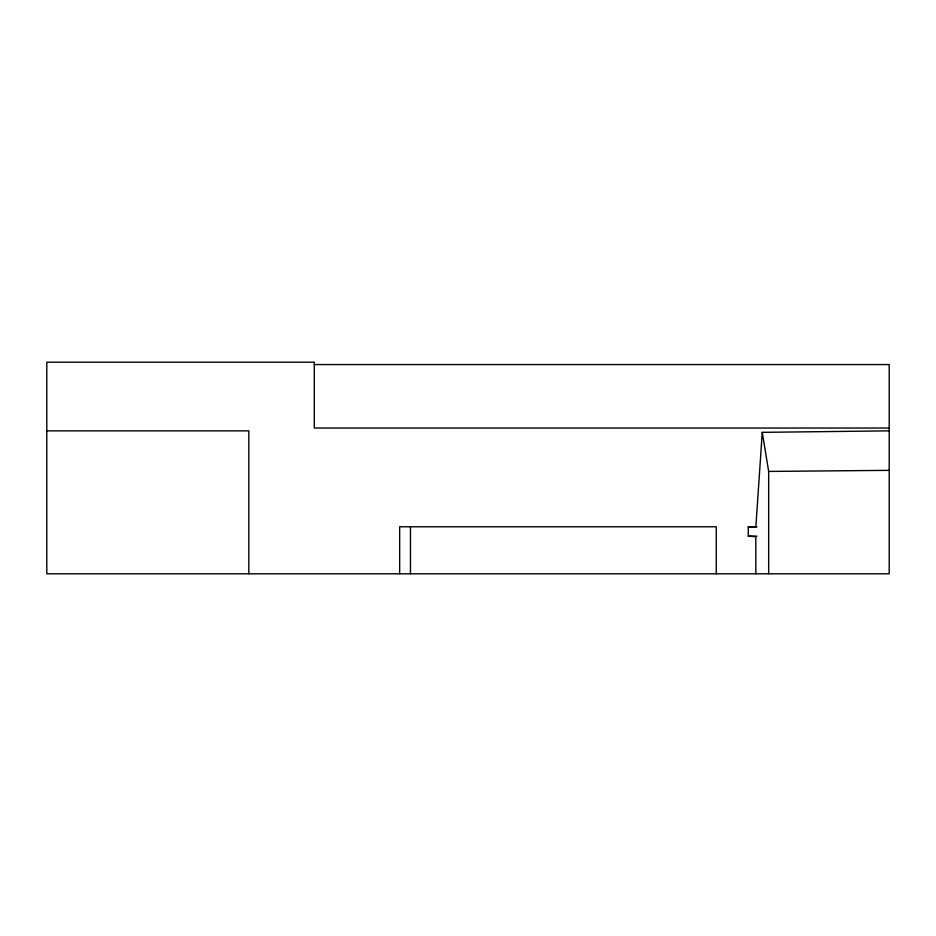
<?xml version="1.0" encoding="UTF-8"?>
<svg xmlns="http://www.w3.org/2000/svg" width="936" height="936" viewBox="0 0 936 936"><rect width="100%" height="100%" fill="white"/><g stroke="black" fill="none" stroke-linecap="round" stroke-linejoin="round"><path stroke-width="1.4" d="M889.2 430.852L762.255 432.35L755.832 527.26L748.273 526.769L748.273 536.176L755.832 536.667L755.832 573.791M889.2 470.352L768.667 471.428L762.255 432.35M314.285 364.56L889.2 364.56L889.2 573.791L46.8 573.791L46.8 362.209L314.285 362.209L314.285 428.033L889.2 428.033M46.8 430.852L248.824 430.852L248.824 573.791M748.273 526.769L756.99 526.769M748.273 536.176L756.99 536.176M768.667 471.428L768.667 573.791M716.251 573.791L716.251 526.769L399.66 526.769L399.66 573.791M410.459 526.769L410.459 573.791"/></g></svg>
